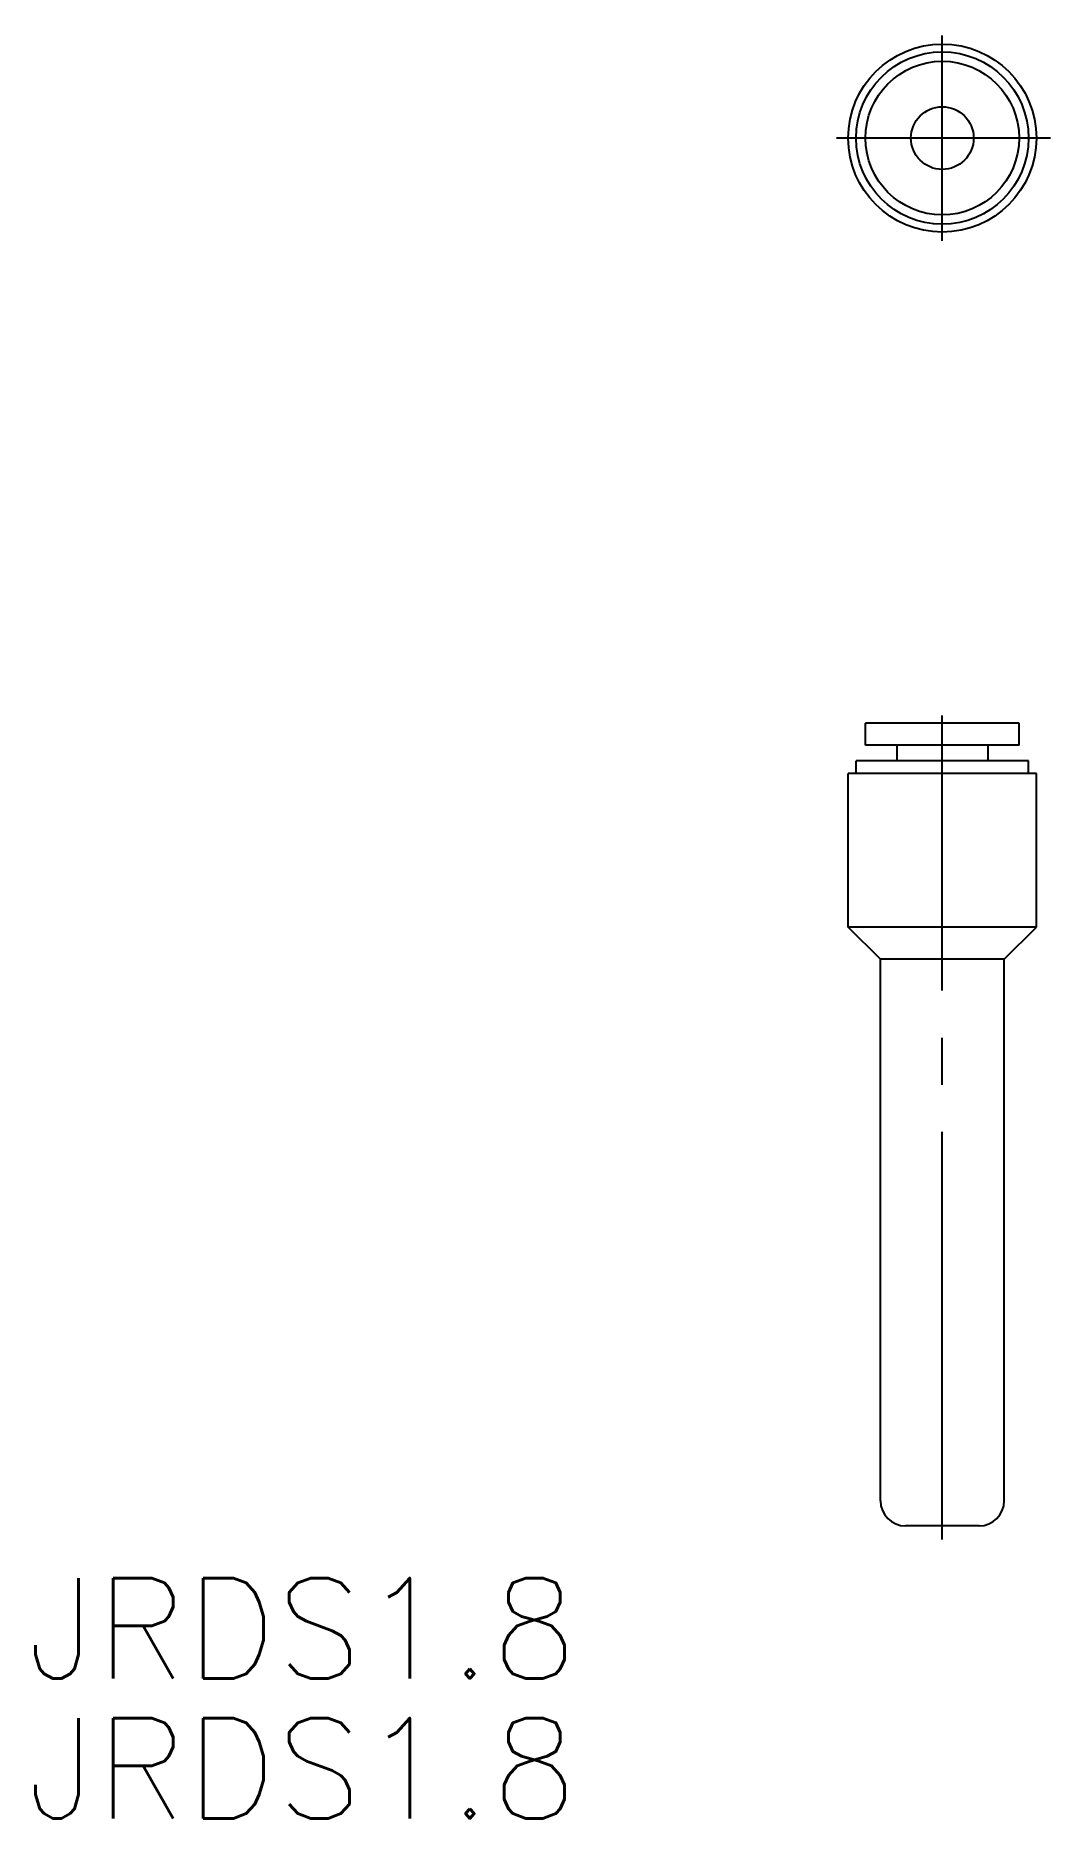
# Model space of a CAD drawing. Extents: x 77.1 to 109.4, y 143 to 199.8.
import ezdxf

# ---------------------------------------------------------------- set-up
doc = ezdxf.new("R2010")
doc.units = 0
doc.linetypes.add('CENTER', pattern=[17.5, 13, -1.5, 1.5, -1.5])
doc.layers.get('0').update_dxf_attribs({"linetype": 'CONTINUOUS'})
doc.layers.add('CENTER', color=1, linetype='CENTER')
doc.styles.get("Standard").update_dxf_attribs({"font": 'txt.shx', "bigfont": '@extfont2.shx'})

msp = doc.modelspace()

# ---------------------------------------------------------------- linework, layer by layer
at = {"color": 7, "linetype": 'CONTINUOUS'}
for p, q in [((108.449, 177.91), (103.549, 177.91)), ((103.549, 177.21), (103.549, 177.91)), ((108.449, 177.21), (108.449, 177.91)), ((108.449, 177.21), (103.549, 177.21)), ((104.549, 177.21), (104.549, 176.71)), ((107.449, 177.21), (107.449, 176.71)), ((108.999, 176.308), (102.999, 176.308)), ((102.999, 171.408), (102.999, 176.308)), ((108.749, 176.71), (103.249, 176.71)), ((103.249, 176.308), (103.249, 176.71)), ((108.749, 176.308), (108.749, 176.71)), ((108.999, 171.408), (108.999, 176.308)), ((108.999, 171.408), (102.999, 171.408)), ((104.024, 170.383), (102.999, 171.408)), ((107.974, 170.383), (108.999, 171.408)), ((107.974, 170.383), (104.024, 170.383)), ((104.024, 153.11), (104.024, 170.383)), ((107.974, 153.11), (107.974, 170.383)), ((107.174, 152.31), (104.824, 152.31))]:
    msp.add_line(p, q, dxfattribs=at)
for radius in [3, 2.75, 2.45, 1]:
    msp.add_circle((105.999, 196.569), radius, dxfattribs=at)
for centre, start, end in [((104.824, 153.11), 180, 270), ((107.174, 153.11), 270, 0)]:
    msp.add_arc(centre, 0.8, start, end, dxfattribs=at)
at = {"layer": 'CENTER', "color": 1, "linetype": 'CENTER'}
for p, q in [((105.999, 193.297), (105.999, 199.835)), ((109.445, 196.569), (102.623, 196.569)), ((105.999, 151.879), (105.999, 178.149))]:
    msp.add_line(p, q, dxfattribs=at)

# ---------------------------------------------------------------- texts
at = {"color": 7, "linetype": 'CONTINUOUS'}
for p in [(76.804, 147.443), (76.804, 142.982)]:
    msp.add_text('JRDS1.8', height=3.2, dxfattribs=at).set_placement(p)

doc.saveas('drawing.dxf')
